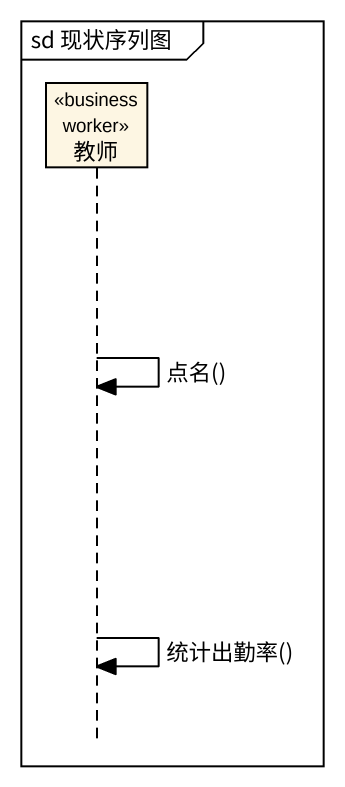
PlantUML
@startuml
mainframe sd 现状序列图
hide footbox
participant 教师 <<business worker>>

教师 -> 教师 : 点名()
教师 -> 教师 : 统计出勤率()
@enduml
